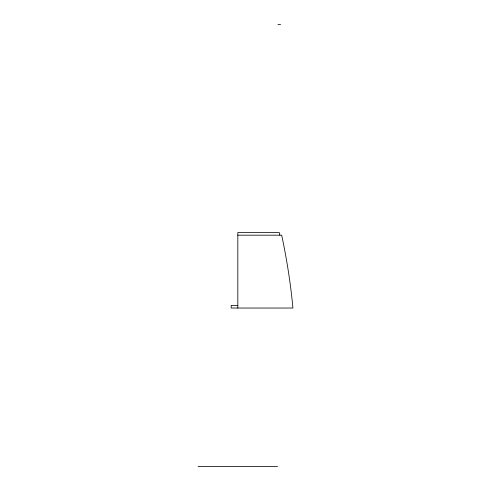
<?xml version="1.0" encoding="UTF-8"?>
<svg xmlns="http://www.w3.org/2000/svg" width="491" height="491" viewBox="0 0 491 491"><rect width="100%" height="100%" fill="white"/><g stroke="black" fill="none" stroke-linecap="round" stroke-linejoin="round"><path stroke-width="0.74" d="M277.955 24.55L280.606 24.55M237.822 235.177L281.681 235.177C286.787 259.223 290.654 283.553 292.924 308.035L231.193 308.035L231.193 305.384L237.822 305.384M198.076 466.45L277.562 466.45M279.827 235.177L279.287 232.525L237.822 232.525L237.822 308.035"/></g></svg>
